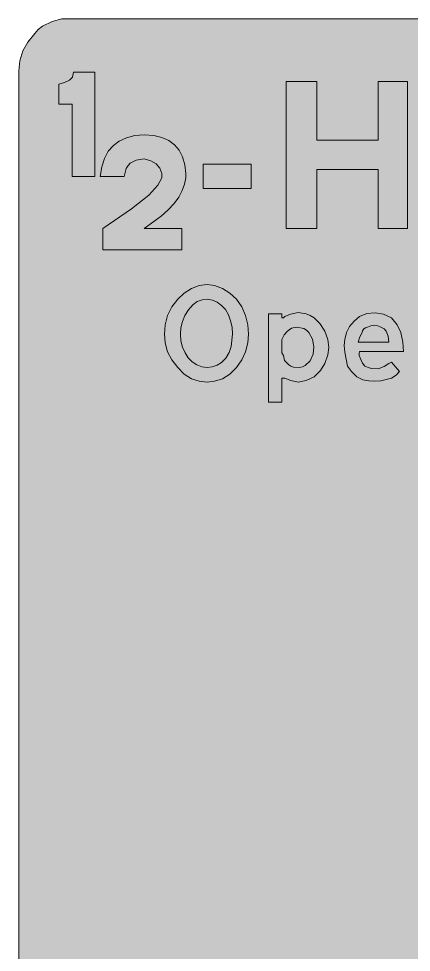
# Model space of a CAD drawing. Header units: metres. Extents: x 10 to 559, y 12 to 260.
# Drawn here: x 10.1 to 63, y 134.1 to 259.9 of the extents above; entities that cross this region are included whole.
import ezdxf

# ---------------------------------------------------------------- set-up
doc = ezdxf.new("R2010")
doc.units = ezdxf.units.M
for name, color, linetype, true_color in [('FILL_BLACK_000000', 7, 'Continuous', 0x000000), ('FILL_YELLOW_FFFF00', 7, 'Continuous', 0xffff00), ('STROKE_BLACK_000000', 7, 'Continuous', 0x000000)]:
    doc.layers.add(name, color=color, linetype=linetype, true_color=true_color)

msp = doc.modelspace()

# ---------------------------------------------------------------- hatches: boundary and pattern name
at = {"layer": 'FILL_BLACK_000000', "true_color": 0x000000}
h = msp.add_hatch(color=7, dxfattribs=at)
h.dxf.hatch_style = 1
h.paths.add_polyline_path([(17.28, 238.68), (17.28, 248.4), (15.48, 248.4), (15.48, 251.1), (16.27, 251.3), (16.92, 251.64), (17.33, 252.05), (17.46, 252.72), (20.34, 252.72), (20.34, 238.68), (17.28, 238.68)])
h = msp.add_hatch(color=7, dxfattribs=at)
h.dxf.hatch_style = 1
h.paths.add_polyline_path([(54.36, 243.54), (58.5, 243.54), (58.5, 251.46), (62.46, 251.46), (62.46, 231.66), (58.5, 231.66), (58.5, 239.58), (50.22, 239.58), (50.22, 231.66), (46.08, 231.66), (46.08, 251.46), (50.22, 251.46), (50.22, 243.54), (54.36, 243.54)])
h = msp.add_hatch(color=7, dxfattribs=at)
h.dxf.hatch_style = 1
h.paths.add_polyline_path([(32.04, 231.66), (32.04, 228.78), (21.42, 228.78), (21.42, 231.66), (25.26, 234.3), (27.61, 236.16), (28.84, 237.48), (29.34, 238.5), (29.34, 239.04), (29.08, 239.78), (28.58, 240.37), (27.87, 240.79), (27, 241.02), (25.92, 240.88), (25.11, 240.46), (24.81, 240.13), (24.57, 239.73), (24.3, 238.68), (21.06, 238.68), (21.27, 239.96), (21.62, 241.09), (22.15, 242.05), (22.86, 242.82), (23.63, 243.42), (24.59, 243.88), (25.72, 244.16), (27, 244.26), (28.27, 244.18), (29.37, 243.93), (30.3, 243.51), (31.07, 242.93), (31.68, 242.19), (32.14, 241.3), (32.44, 240.25), (32.58, 239.04), (32.58, 238.5), (32.43, 237.62), (32.11, 236.75), (31.64, 235.88), (31.01, 235.01), (30.22, 234.16), (29.29, 233.31), (27, 231.66), (32.04, 231.66)])
h = msp.add_hatch(color=7, dxfattribs=at)
h.dxf.hatch_style = 1
h.paths.add_polyline_path([(41.4, 240.3), (41.4, 237.06), (34.92, 237.06), (34.92, 240.3), (41.4, 240.3)])
h = msp.add_hatch(color=7, dxfattribs=at)
h.dxf.hatch_style = 1
h.paths.add_polyline_path([(37.51, 223.58), (38.52, 222.96), (39.42, 222.12), (40.13, 221.09), (40.64, 219.92), (40.94, 218.68), (41.04, 217.44), (40.94, 216.23), (40.64, 215.06), (40.13, 213.95), (39.42, 212.94), (38.52, 212.02), (37.51, 211.41), (36.46, 211.07), (35.46, 210.96), (34.39, 211.07), (33.35, 211.41), (32.37, 212.02), (31.5, 212.94), (30.69, 213.95), (30.13, 215.06), (29.8, 216.23), (29.7, 217.44), (29.8, 218.68), (30.13, 219.92), (30.69, 221.09), (31.5, 222.12), (32.37, 222.96), (33.35, 223.58), (34.39, 223.97), (35.46, 224.1), (36.46, 223.97), (37.51, 223.58)])
h.paths.add_polyline_path([(34.13, 221.81), (33.51, 221.36), (32.94, 220.68), (32.47, 219.95), (32.13, 219.13), (31.93, 218.28), (31.86, 217.44), (31.93, 216.52), (32.14, 215.67), (32.48, 214.91), (32.92, 214.25), (33.45, 213.7), (34.06, 213.29), (34.74, 213.03), (35.46, 212.94), (36.13, 213.01), (36.79, 213.23), (37.41, 213.62), (37.98, 214.2), (38.42, 214.93), (38.7, 215.75), (38.88, 217.44), (38.81, 218.36), (38.62, 219.23), (38.32, 220.03), (37.91, 220.73), (37.41, 221.3), (36.83, 221.74), (36.18, 222.02), (35.46, 222.12), (34.79, 222.05), (34.13, 221.81)], flags=16)
h = msp.add_hatch(color=7, dxfattribs=at)
h.dxf.hatch_style = 1
h.paths.add_polyline_path([(48.78, 220.16), (49.32, 219.94), (49.86, 219.6), (50.65, 218.84), (51.3, 217.8), (51.71, 216.72), (51.84, 215.64), (51.71, 214.63), (51.3, 213.48), (50.72, 212.51), (49.86, 211.68), (48.78, 211.19), (47.7, 210.96), (46.73, 211.16), (45.9, 211.5), (45.54, 211.5), (45.54, 208.26), (43.74, 208.26), (43.74, 220.14), (45.54, 220.14), (45.54, 219.78), (45.54, 219.6), (45.72, 219.6), (45.9, 219.78), (46.67, 220.12), (47.7, 220.32), (48.78, 220.16)])
h.paths.add_polyline_path([(45.54, 216.72), (45.54, 214.92), (45.72, 214.56), (45.88, 213.86), (46.44, 213.3), (46.74, 213.09), (47.09, 212.99), (47.88, 212.94), (48.28, 213), (48.67, 213.19), (49.32, 213.84), (49.72, 214.73), (49.84, 215.73), (49.65, 216.73), (49.14, 217.62), (48.84, 217.96), (48.47, 218.18), (47.52, 218.34), (46.82, 218.21), (46.26, 217.8), (45.83, 217.33), (45.54, 216.72)], flags=16)
h = msp.add_hatch(color=7, dxfattribs=at)
h.dxf.hatch_style = 1
h.paths.add_polyline_path([(55.62, 211.68), (54.92, 212.4), (54.36, 213.12), (53.98, 214.99), (53.93, 215.88), (54, 216.72), (54.23, 217.63), (54.65, 218.45), (55.24, 219.18), (55.98, 219.78), (56.98, 220.18), (58.07, 220.3), (59.19, 220.11), (60.3, 219.6), (61.07, 218.68), (61.56, 217.62), (61.81, 216.36), (61.92, 215.1), (55.98, 215.1), (55.91, 214.83), (55.94, 214.56), (56.16, 214.02), (56.36, 213.5), (56.7, 213.12), (57.13, 212.91), (57.6, 212.81), (58.5, 212.76), (59.29, 213.05), (59.94, 213.48), (60.3, 213.66), (61.38, 212.4), (60.91, 211.88), (60.3, 211.5), (58.84, 211.12), (58.05, 211.07), (57.24, 211.14), (56.43, 211.28), (55.62, 211.68)])
h.paths.add_polyline_path([(59.83, 217.15), (59.58, 217.8), (59.29, 218.14), (58.86, 218.34), (58.43, 218.54), (57.96, 218.61), (57.49, 218.54), (57.06, 218.34), (56.8, 218.28), (56.57, 218.12), (56.4, 217.88), (56.34, 217.62), (56, 217.06), (55.8, 216.36), (59.94, 216.36), (59.83, 217.15)], flags=16)
at = {"layer": 'FILL_YELLOW_FFFF00', "true_color": 0xffff00}
h = msp.add_hatch(color=7, dxfattribs=at)
h.dxf.hatch_style = 1
h.paths.add_polyline_path([(553.58, 259.79), (554.9, 259.4), (556.14, 258.78), (557.28, 257.94), (558.12, 256.9), (558.74, 255.69), (559.13, 254.35), (559.26, 252.9), (559.26, 19.08), (559.13, 17.73), (558.72, 16.38), (558.07, 15.21), (557.28, 14.04), (556.11, 13.12), (554.83, 12.51), (553.51, 12.17), (552.24, 12.06), (17.1, 12.06), (15.86, 12.17), (14.6, 12.51), (13.38, 13.12), (12.24, 14.04), (11.3, 15.18), (10.62, 16.43), (10.22, 17.74), (10.08, 19.08), (10.08, 252.9), (10.22, 254.25), (10.62, 255.6), (11.3, 256.77), (12.24, 257.94), (12.71, 258.45), (13.28, 258.89), (14.58, 259.56), (15.91, 259.88), (17.1, 259.92), (552.24, 259.92), (553.58, 259.79)])

# ---------------------------------------------------------------- linework, layer by layer
at = {"layer": 'FILL_BLACK_000000', "lineweight": 0, "true_color": 0x000000}
for points in [[(17.28, 238.68), (17.28, 248.4), (15.48, 248.4), (15.48, 251.1), (16.27, 251.3), (16.92, 251.64), (17.33, 252.05), (17.46, 252.72), (20.34, 252.72), (20.34, 238.68)], [(54.36, 243.54), (58.5, 243.54), (58.5, 251.46), (62.46, 251.46), (62.46, 231.66), (58.5, 231.66), (58.5, 239.58), (50.22, 239.58), (50.22, 231.66), (46.08, 231.66), (46.08, 251.46), (50.22, 251.46), (50.22, 243.54)], [(32.04, 231.66), (32.04, 228.78), (21.42, 228.78), (21.42, 231.66), (25.26, 234.3), (27.61, 236.16), (28.84, 237.48), (29.34, 238.5), (29.34, 239.04), (29.08, 239.78), (28.58, 240.37), (27.87, 240.79), (27, 241.02), (25.92, 240.88), (25.11, 240.46), (24.81, 240.13), (24.57, 239.73), (24.3, 238.68), (21.06, 238.68), (21.27, 239.96), (21.62, 241.09), (22.15, 242.05), (22.86, 242.82), (23.63, 243.42), (24.59, 243.88), (25.72, 244.16), (27, 244.26), (28.27, 244.18), (29.37, 243.93), (30.3, 243.51), (31.07, 242.93), (31.68, 242.19), (32.14, 241.3), (32.44, 240.25), (32.58, 239.04), (32.58, 238.5), (32.43, 237.62), (32.11, 236.75), (31.64, 235.88), (31.01, 235.01), (30.22, 234.16), (29.29, 233.31), (27, 231.66)], [(41.4, 240.3), (41.4, 237.06), (34.92, 237.06), (34.92, 240.3)], [(37.51, 223.58), (38.52, 222.96), (39.42, 222.12), (40.13, 221.09), (40.64, 219.92), (40.94, 218.68), (41.04, 217.44), (40.94, 216.23), (40.64, 215.06), (40.13, 213.95), (39.42, 212.94), (38.52, 212.02), (37.51, 211.41), (36.46, 211.07), (35.46, 210.96), (34.39, 211.07), (33.35, 211.41), (32.37, 212.02), (31.5, 212.94), (30.69, 213.95), (30.13, 215.06), (29.8, 216.23), (29.7, 217.44), (29.8, 218.68), (30.13, 219.92), (30.69, 221.09), (31.5, 222.12), (32.37, 222.96), (33.35, 223.58), (34.39, 223.97), (35.46, 224.1), (36.46, 223.97)], [(34.13, 221.81), (33.51, 221.36), (32.94, 220.68), (32.47, 219.95), (32.13, 219.13), (31.93, 218.28), (31.86, 217.44), (31.93, 216.52), (32.14, 215.67), (32.48, 214.91), (32.92, 214.25), (33.45, 213.7), (34.06, 213.29), (34.74, 213.03), (35.46, 212.94), (36.13, 213.01), (36.79, 213.23), (37.41, 213.62), (37.98, 214.2), (38.42, 214.93), (38.7, 215.75), (38.88, 217.44), (38.81, 218.36), (38.62, 219.23), (38.32, 220.03), (37.91, 220.73), (37.41, 221.3), (36.83, 221.74), (36.18, 222.02), (35.46, 222.12), (34.79, 222.05)], [(48.78, 220.16), (49.32, 219.94), (49.86, 219.6), (50.65, 218.84), (51.3, 217.8), (51.71, 216.72), (51.84, 215.64), (51.71, 214.63), (51.3, 213.48), (50.72, 212.51), (49.86, 211.68), (48.78, 211.19), (47.7, 210.96), (46.73, 211.16), (45.9, 211.5), (45.54, 211.5), (45.54, 208.26), (43.74, 208.26), (43.74, 220.14), (45.54, 220.14), (45.54, 219.78), (45.54, 219.6), (45.72, 219.6), (45.9, 219.78), (46.67, 220.12), (47.7, 220.32)], [(55.62, 211.68), (54.92, 212.4), (54.36, 213.12), (53.98, 214.99), (53.93, 215.88), (54, 216.72), (54.23, 217.63), (54.65, 218.45), (55.24, 219.18), (55.98, 219.78), (56.98, 220.18), (58.07, 220.3), (59.19, 220.11), (60.3, 219.6), (61.07, 218.68), (61.56, 217.62), (61.81, 216.36), (61.92, 215.1), (55.98, 215.1), (55.91, 214.83), (55.94, 214.56), (56.16, 214.02), (56.36, 213.5), (56.7, 213.12), (57.13, 212.91), (57.6, 212.81), (58.5, 212.76), (59.29, 213.05), (59.94, 213.48), (60.3, 213.66), (61.38, 212.4), (60.91, 211.88), (60.3, 211.5), (58.84, 211.12), (58.05, 211.07), (57.24, 211.14), (56.43, 211.28)], [(45.54, 216.72), (45.54, 214.92), (45.72, 214.56), (45.88, 213.86), (46.44, 213.3), (46.74, 213.09), (47.09, 212.99), (47.88, 212.94), (48.28, 213), (48.67, 213.19), (49.32, 213.84), (49.72, 214.73), (49.84, 215.73), (49.65, 216.73), (49.14, 217.62), (48.84, 217.96), (48.47, 218.18), (47.52, 218.34), (46.82, 218.21), (46.26, 217.8), (45.83, 217.33)], [(59.83, 217.15), (59.58, 217.8), (59.29, 218.14), (58.86, 218.34), (58.43, 218.54), (57.96, 218.61), (57.49, 218.54), (57.06, 218.34), (56.8, 218.28), (56.57, 218.12), (56.4, 217.88), (56.34, 217.62), (56, 217.06), (55.8, 216.36), (59.94, 216.36)]]:
    msp.add_lwpolyline(points, close=True, dxfattribs=at)
at = {"layer": 'FILL_YELLOW_FFFF00', "lineweight": 0, "true_color": 0xffff00}
msp.add_lwpolyline([(552.24, 12.06), (17.1, 12.06), (15.86, 12.17), (14.6, 12.51), (13.38, 13.12), (12.24, 14.04), (11.3, 15.18), (10.62, 16.43), (10.22, 17.74), (10.08, 19.08), (10.08, 252.9), (10.22, 254.25), (10.62, 255.6), (11.3, 256.77), (12.24, 257.94), (12.71, 258.45), (13.28, 258.89), (14.58, 259.56), (15.91, 259.88), (17.1, 259.92), (552.24, 259.92)], dxfattribs=at)
at = {"layer": 'STROKE_BLACK_000000', "lineweight": 0, "true_color": 0x000000}
msp.add_lwpolyline([(45.54, 220.14), (45.54, 219.78)], dxfattribs=at)

doc.saveas('drawing.dxf')
